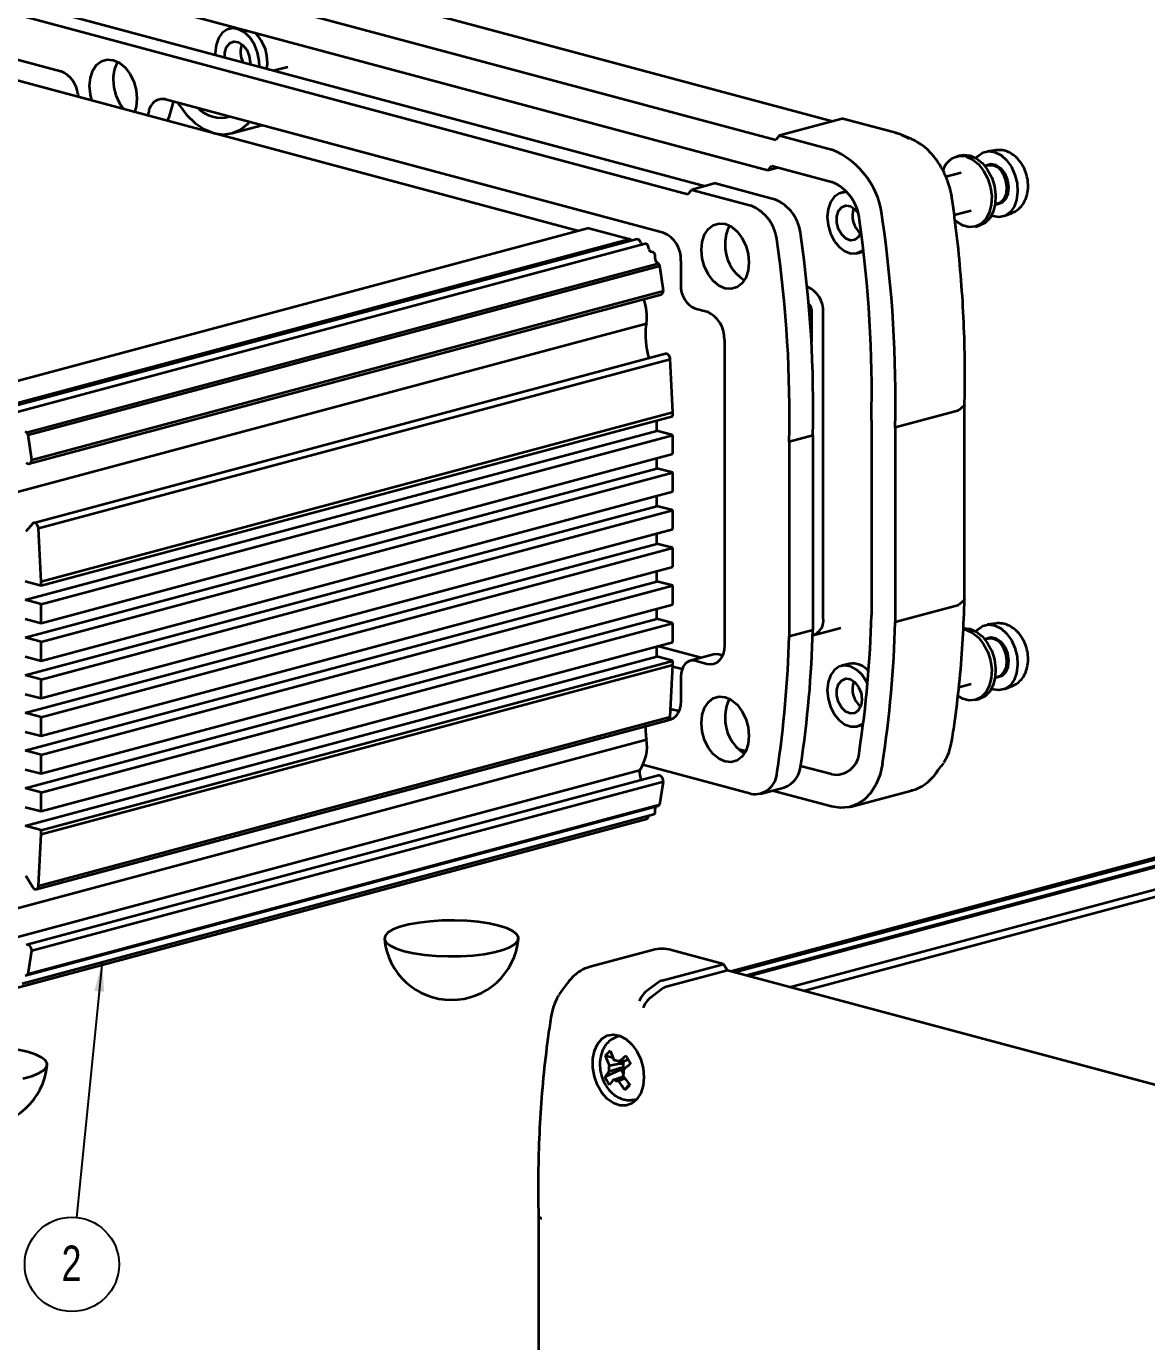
# Model space of a CAD drawing. Header units: inches. Extents: x 0.4 to 16.6, y 0.2 to 10.8.
# Drawn here: x 6.602 to 10.552, y 3.874 to 8.513 of the extents above; entities that cross this region are included whole.
import ezdxf

# ---------------------------------------------------------------- set-up
doc = ezdxf.new("R2010")
doc.units = ezdxf.units.IN
doc.header["$MEASUREMENT"] = 0
doc.layers.add('SLD-0', color=7, linetype='Continuous')
doc.styles.add('SLDTEXTSTYLE1', font='TXT', dxfattribs={"width": 0.75})
doc.dimstyles.new('SLDDIMSTYLE1', dxfattribs={"dimtxt": 0.18, "dimasz": 0.104167, "dimexe": 0, "dimexo": 0.0625, "dimgap": 0, "dimtad": 0, "dimtih": 1, "dimtoh": 1, "dimdec": 0, "dimrnd": 1e-09, "dimzin": 0, "dimdsep": 46, "dimtxsty": 'Standard', "dimsah": 1, "dimcen": 0.09, "dimadec": 0, "dimazin": 0, "dimtfac": 0.104167, "dimtdec": 0, "dimtofl": 0, "dimtmove": 0, "dimatfit": 3, "dimfxl": 0, "dimfrac": 2, "dimtolj": 1, "dimtzin": 0, "dimarcsym": 0})

# ---------------------------------------------------------------- blocks, each defined once
blk = doc.blocks.new('SW_NOTE_8')
at = {"layer": 'SLD-0', "color": 0}
blk.add_circle((-0.0166, -0.1656), 0.1664, dxfattribs=at)
at = {"layer": 'SLD-0', "color": 0, "insert": (-0.0179, -0.0993), "char_height": 0.125, "attachment_point": 2, "style": 'SLDTEXTSTYLE1'}
blk.add_mtext('2', dxfattribs=at)

msp = doc.modelspace()

# ---------------------------------------------------------------- linework, layer by layer
at = {"color": 7, "linetype": 'Continuous', "lineweight": 35}
for p, q in [((9.4435, 8.178), (5.3671, 9.2702)), ((5.1415, 9.2119), (9.2436, 8.113)), ((5.169, 9.0908), (9.2162, 8.0065)), ((4.882, 9.0076), (8.9339, 7.922)), ((4.9656, 9.03), (8.9959, 7.9502)), ((8.5444, 7.7927), (4.4628, 8.8862)), ((4.9677, 8.8253), (6.7236, 8.3549)), ((7.3371, 8.5099), (7.3172, 8.5046)), ((7.2677, 8.419), (7.2679, 8.4131)), ((7.3851, 8.4159), (7.3887, 8.4025)), ((7.3902, 8.3862), (7.39, 8.3804)), ((7.5236, 8.3697), (7.4767, 8.3572)), ((6.7833, 8.2745), (6.7852, 8.264)), ((7.0923, 8.2561), (8.8482, 7.7857)), ((7.0307, 8.1982), (7.0326, 8.2077)), ((7.3264, 8.1362), (7.4332, 8.1648)), ((9.4737, 8.1861), (9.2575, 8.1282)), ((9.6668, 8.1372), (9.4847, 8.186)), ((9.2575, 8.1282), (9.2436, 8.113)), ((9.2575, 8.1282), (9.4405, 8.0792)), ((9.7213, 8.1161), (9.6888, 8.1297)), ((10.0192, 8.0765), (9.9891, 8.0722)), ((9.8957, 8.0577), (9.8818, 8.054)), ((9.2162, 8.0065), (9.2301, 8.0217)), ((9.2162, 8.0065), (9.2516, 8.016)), ((9.2301, 8.0217), (9.4405, 7.9654)), ((9.8971, 7.9969), (9.8431, 7.9825)), ((9.9926, 8.0226), (9.9819, 8.0197)), ((8.9339, 7.922), (8.9478, 7.9373)), ((9.0313, 7.9597), (8.9478, 7.9373)), ((8.9478, 7.9373), (9.1559, 7.8815)), ((9.0313, 7.9597), (9.2394, 7.9039)), ((9.4927, 7.9314), (9.4747, 7.9266)), ((10.0176, 7.8866), (10.0283, 7.8895)), ((9.8734, 7.848), (9.9327, 7.8638)), ((10.0501, 7.8447), (10.0783, 7.856)), ((6.3527, 7.2055), (8.5798, 7.8021)), ((8.7261, 7.7629), (8.5798, 7.8021)), ((9.948, 7.8068), (9.9619, 7.8105)), ((6.499, 7.1663), (8.7261, 7.7629)), ((8.755, 7.7622), (6.5279, 7.1655)), ((8.7365, 7.7572), (8.733, 7.7606)), ((8.7681, 7.7495), (8.7645, 7.7564)), ((8.7836, 7.746), (6.5565, 7.1493)), ((8.7964, 7.728), (8.7947, 7.7359)), ((8.8104, 7.7167), (8.8047, 7.7179)), ((8.8186, 7.6945), (8.8191, 7.702)), ((9.5317, 7.7136), (9.5531, 7.7194)), ((6.6023, 7.0806), (8.8294, 7.6773)), ((6.6084, 7.0724), (8.8355, 7.6691)), ((8.8294, 7.6773), (8.8241, 7.6813)), ((8.8477, 7.5808), (8.8355, 7.6691)), ((8.9094, 7.6858), (8.9094, 7.6)), ((6.6124, 6.971), (8.8395, 7.5676)), ((6.6206, 6.9842), (8.8477, 7.5808)), ((9.3557, 7.5944), (9.3543, 7.5948)), ((8.9596, 7.5183), (9.0014, 7.5071)), ((9.3696, 7.5148), (9.3696, 7.3989)), ((9.4113, 6.4273), (9.4113, 7.5037)), ((6.561, 6.869), (8.7881, 7.4657)), ((9.0627, 7.4073), (9.0627, 6.3309)), ((8.8551, 7.3583), (6.628, 6.7617)), ((6.6445, 6.7433), (8.8716, 7.34)), ((8.7963, 7.3426), (8.7949, 7.3468)), ((8.8806, 7.1526), (8.8716, 7.34)), ((6.6535, 6.556), (8.8806, 7.1526)), ((8.8806, 7.1384), (8.8806, 7.1526)), ((9.8808, 7.1565), (9.6647, 7.0986)), ((9.8903, 7.1607), (9.9075, 7.175)), ((9.9095, 6.4896), (9.9095, 7.1784)), ((6.6535, 6.5418), (8.8806, 7.1384)), ((8.825, 7.087), (8.825, 7.1235)), ((9.5811, 7.123), (9.5811, 6.4364)), ((9.6647, 7.0986), (9.6647, 6.4121)), ((6.6023, 7.0806), (6.597, 7.0847)), ((6.5979, 6.4903), (8.825, 7.087)), ((6.6206, 6.9842), (6.6084, 7.0724)), ((6.6535, 6.4754), (8.8806, 7.072)), ((8.8806, 7.072), (8.825, 7.087)), ((8.8806, 7.0057), (8.8806, 7.072)), ((9.3745, 7.0707), (9.291, 7.0483)), ((9.3745, 7.0707), (9.3745, 6.3842)), ((6.6535, 6.409), (8.8806, 7.0057)), ((9.291, 7.0483), (9.291, 6.3618)), ((8.825, 6.9542), (8.825, 6.9908)), ((6.5979, 6.3575), (8.825, 6.9542)), ((6.6535, 6.3426), (8.8806, 6.9393)), ((8.8806, 6.9393), (8.825, 6.9542)), ((8.8806, 6.8729), (8.8806, 6.9393)), ((6.6535, 6.2762), (8.8806, 6.8729)), ((6.5979, 6.2248), (8.825, 6.8214)), ((8.825, 6.8214), (8.825, 6.858)), ((8.8806, 6.8065), (8.825, 6.8214)), ((6.6535, 6.2099), (8.8806, 6.8065)), ((8.8806, 6.7402), (8.8806, 6.8065)), ((6.6258, 6.7607), (6.5998, 6.7322)), ((6.6535, 6.556), (6.6445, 6.7433)), ((6.6535, 6.1435), (8.8806, 6.7402)), ((6.5979, 6.092), (8.825, 6.6887)), ((8.825, 6.6887), (8.825, 6.7252)), ((8.8806, 6.6738), (8.825, 6.6887)), ((6.6535, 6.0771), (8.8806, 6.6738)), ((8.8806, 6.6074), (8.8806, 6.6738)), ((6.6535, 6.0107), (8.8806, 6.6074)), ((8.825, 6.5559), (8.825, 6.5925)), ((6.5979, 6.5567), (6.6535, 6.5418)), ((6.5979, 5.9593), (8.825, 6.5559)), ((6.6535, 6.5418), (6.6535, 6.556)), ((6.6535, 5.9443), (8.8806, 6.541)), ((8.8806, 6.541), (8.825, 6.5559)), ((8.8806, 6.4746), (8.8806, 6.541)), ((6.6535, 6.4754), (6.5979, 6.4903)), ((6.6535, 6.409), (6.6535, 6.4754)), ((6.6535, 5.878), (8.8806, 6.4746)), ((8.825, 6.4232), (8.825, 6.4597)), ((9.8808, 6.47), (9.6647, 6.4121)), ((9.9075, 6.4884), (9.8903, 6.4742)), ((6.5979, 6.4239), (6.6535, 6.409)), ((6.5979, 5.8265), (8.825, 6.4232)), ((6.6535, 5.8116), (8.8806, 6.4083)), ((8.8806, 6.4083), (8.825, 6.4232)), ((8.8806, 6.3419), (8.8806, 6.4083)), ((10.0192, 6.4075), (9.9891, 6.4032)), ((6.6535, 6.3426), (6.5979, 6.3575)), ((9.3745, 6.3842), (9.291, 6.3618)), ((9.376, 6.3662), (9.4735, 6.3923)), ((6.6535, 6.2762), (6.6535, 6.3426)), ((6.6535, 5.7452), (8.8806, 6.3419)), ((8.825, 6.2904), (8.825, 6.327)), ((8.9813, 6.286), (8.8268, 6.3274)), ((9.9926, 6.3536), (9.9819, 6.3507)), ((6.5979, 6.2912), (6.6535, 6.2762)), ((6.5979, 5.6937), (8.825, 6.2904)), ((6.6535, 5.6788), (8.8806, 6.2755)), ((8.8806, 6.2755), (8.825, 6.2904)), ((8.8806, 6.2613), (8.8806, 6.2755)), ((9.0247, 6.2977), (8.9412, 6.2753)), ((9.0014, 6.2639), (8.9596, 6.2751)), ((9.0557, 6.2941), (9.0431, 6.2975)), ((9.5025, 6.2651), (9.4747, 6.2576)), ((6.6535, 6.2099), (6.5979, 6.2248)), ((6.6535, 5.6646), (8.8806, 6.2613)), ((6.6535, 5.6645), (8.8807, 6.2612)), ((6.6535, 5.6645), (8.8806, 6.2611)), ((8.8716, 6.0786), (8.8806, 6.2611)), ((8.8804, 6.2562), (8.9139, 6.2472)), ((8.8807, 6.2612), (8.8806, 6.2613)), ((8.8806, 6.2611), (8.8807, 6.2612)), ((8.9094, 6.2203), (8.9094, 6.1345)), ((10.0176, 6.2176), (10.0283, 6.2205)), ((6.6535, 6.1435), (6.6535, 6.2099)), ((9.8893, 6.1833), (9.9327, 6.1949)), ((10.0501, 6.1758), (10.0783, 6.1871)), ((6.5979, 6.1584), (6.6535, 6.1435)), ((9.5426, 6.1689), (9.5462, 6.1555)), ((9.948, 6.1378), (9.9619, 6.1416)), ((6.6535, 6.0771), (6.5979, 6.092)), ((6.6445, 5.482), (8.8716, 6.0786)), ((6.6535, 6.0107), (6.6535, 6.0771)), ((8.9025, 6.0976), (8.873, 6.1055)), ((6.6369, 5.4701), (8.864, 6.0667)), ((9.5317, 6.0447), (9.5517, 6.05)), ((6.561, 5.401), (8.7881, 5.9977)), ((6.5979, 6.0256), (6.6535, 6.0107)), ((6.6535, 5.9443), (6.5979, 5.9593)), ((6.6535, 5.878), (6.6535, 5.9443)), ((9.1373, 5.9566), (9.1131, 5.9631)), ((6.5979, 5.8929), (6.6535, 5.878)), ((9.1559, 5.8067), (8.7754, 5.9086)), ((9.4405, 5.8754), (9.3316, 5.9046)), ((9.8059, 5.8755), (9.8273, 5.9036)), ((9.8354, 5.9153), (9.8273, 5.9036)), ((6.5369, 5.2933), (8.764, 5.8899)), ((8.8301, 5.8707), (6.603, 5.274)), ((6.6206, 5.2539), (8.8477, 5.8506)), ((8.8355, 5.7689), (8.8477, 5.8506)), ((9.8147, 5.8881), (9.8059, 5.8755)), ((6.6535, 5.8116), (6.5979, 5.8265)), ((6.6535, 5.7452), (6.6535, 5.8116)), ((9.1905, 5.8064), (9.274, 5.8288)), ((9.4405, 5.7616), (9.2319, 5.8175)), ((9.5077, 5.761), (9.7239, 5.8189)), ((9.7239, 5.8189), (9.7209, 5.8181)), ((6.5979, 5.7601), (6.6535, 5.7452)), ((6.6023, 5.1673), (8.8294, 5.7639)), ((6.6084, 5.1722), (8.8355, 5.7689)), ((8.8191, 5.7447), (8.8186, 5.7525)), ((6.5627, 5.1215), (8.7898, 5.7182)), ((6.5867, 5.1379), (8.8138, 5.7346)), ((8.7947, 5.724), (8.7961, 5.7298)), ((6.6535, 5.6788), (6.5979, 5.6937)), ((6.6445, 5.482), (6.6535, 5.6645)), ((6.6535, 5.6646), (6.6535, 5.6788)), ((6.6535, 5.6645), (6.6535, 5.6646)), ((6.6535, 5.6645), (6.6535, 5.6645)), ((10.8295, 5.6473), (9.0856, 5.1801)), ((10.8421, 5.6439), (9.0982, 5.1767)), ((10.8841, 5.6327), (9.1402, 5.1655)), ((9.1463, 5.1639), (10.8902, 5.6311)), ((9.2926, 5.1247), (11.0158, 5.5863)), ((9.3419, 5.1114), (11.0504, 5.5692)), ((6.5998, 5.517), (6.6258, 5.4746)), ((6.6084, 5.1722), (6.6206, 5.2539)), ((8.8092, 5.2558), (8.593, 5.1979)), ((9.0594, 5.2061), (8.8764, 5.2551)), ((8.8432, 5.1482), (9.0594, 5.2061)), ((9.0594, 5.2061), (9.0733, 5.1834)), ((6.597, 5.1661), (6.6023, 5.1673)), ((9.0733, 5.1834), (8.8571, 5.1255)), ((13.1539, 4.0902), (9.0733, 5.1834)), ((8.4896, 5.1131), (8.479, 5.0973)), ((8.511, 5.1412), (8.4896, 5.1131)), ((8.8296, 5.1412), (8.788, 5.1104)), ((8.8435, 5.1185), (8.8019, 5.0877)), ((8.6851, 4.9561), (8.6787, 4.9495)), ((8.694, 4.9535), (8.6791, 4.9476)), ((8.6429, 4.8832), (8.6699, 4.8767)), ((8.6407, 4.8082), (8.6979, 4.8347)), ((8.6906, 4.8612), (8.7239, 4.8686)), ((8.6979, 4.8347), (8.7058, 4.8425)), ((8.7075, 4.818), (8.6979, 4.8347)), ((8.7062, 4.857), (8.7023, 4.8638)), ((8.7123, 4.7622), (8.7277, 4.7822)), ((8.7375, 4.7257), (8.7441, 4.7236)), ((8.7382, 4.7271), (8.7539, 4.7294)), ((8.7441, 4.7236), (8.7474, 4.7228)), ((8.4074, 4.3161), (8.4074, 3.6273))]:
    msp.add_line(p, q, dxfattribs=at)
at = {"color": 7, "linetype": 'Continuous', "lineweight": 35, "flags": 128}
for points in [[(7.4235, 8.3714), (7.4229, 8.3919), (7.4172, 8.4213), (7.4062, 8.449), (7.3906, 8.4728), (7.3718, 8.4912), (7.351, 8.5027), (7.3298, 8.5064), (7.3098, 8.502), (7.2925, 8.49), (7.2791, 8.4712), (7.2706, 8.4469), (7.2677, 8.419), (7.2677, 8.419)], [(7.3014, 8.4042), (7.3019, 8.421), (7.3078, 8.4402), (7.3188, 8.4537), (7.3335, 8.4598), (7.3498, 8.4575), (7.3655, 8.4471), (7.3786, 8.4302), (7.3872, 8.4089), (7.3902, 8.3862), (7.3902, 8.3862)], [(6.8244, 8.3032), (6.8273, 8.3319), (6.8356, 8.3571), (6.8489, 8.3771), (6.8662, 8.3906), (6.8863, 8.3966), (6.908, 8.3946), (6.9296, 8.385), (6.9497, 8.3682), (6.967, 8.3455), (6.9803, 8.3184), (6.9886, 8.2887), (6.9915, 8.2585), (6.9886, 8.2298), (6.9831, 8.211)], [(6.8329, 8.2512), (6.8273, 8.273), (6.8244, 8.3032)], [(7.0991, 8.1799), (7.1066, 8.196), (7.1162, 8.23)], [(7.1162, 8.23), (7.1193, 8.2425), (7.1215, 8.2483)], [(7.1354, 8.2446), (7.1406, 8.2361), (7.1668, 8.2007), (7.1966, 8.1717), (7.2288, 8.1501), (7.2622, 8.1368), (7.2956, 8.1322), (7.3277, 8.1365), (7.3575, 8.1496), (7.3838, 8.171), (7.3889, 8.1766)], [(9.6691, 8.1364), (9.6676, 8.1369), (9.6668, 8.1372)], [(9.6888, 8.1297), (9.6999, 8.1246), (9.7127, 8.1175)], [(9.7213, 8.1161), (9.7314, 8.1115), (9.738, 8.1079)], [(9.9502, 8.0482), (9.9566, 8.0555), (9.9744, 8.0679), (9.9948, 8.0727), (10.0165, 8.0696), (10.038, 8.0588), (10.0578, 8.0411), (10.0746, 8.0176)], [(9.9149, 8.0537), (9.9374, 8.0438), (9.9585, 8.0267), (9.9768, 8.0037), (9.9913, 7.976), (10.0009, 7.9454), (10.0052, 7.9139), (10.0038, 7.8835), (9.9968, 7.856), (9.9846, 7.8331), (9.9681, 7.8164), (9.9482, 7.8069), (9.9262, 7.8051), (9.9035, 7.8111), (9.8816, 7.8247), (9.8755, 7.83)], [(9.8957, 8.0577), (9.9063, 8.0596), (9.9288, 8.0574)], [(9.9288, 8.0574), (9.9513, 8.0475), (9.9724, 8.0305), (9.9907, 8.0074), (10.0052, 7.9797), (10.0149, 7.9492), (10.0191, 7.9177), (10.0177, 7.8872), (10.0107, 7.8597), (9.9985, 7.8369), (9.982, 7.8201), (9.9621, 7.8106), (9.9619, 7.8105)], [(9.9814, 8.0204), (9.9854, 8.0232), (10.0019, 8.0282), (10.0198, 8.0246), (10.0368, 8.0128), (10.0511, 7.9943)], [(10.0746, 8.0176), (10.0872, 7.99), (10.0947, 7.9601), (10.0967, 7.9299), (10.093, 7.9017), (10.0839, 7.8771), (10.07, 7.858), (10.0522, 7.8456), (10.0317, 7.8408), (10.01, 7.8439), (10.0043, 7.846)], [(10.0511, 7.9943), (10.0608, 7.9712), (10.0647, 7.9463), (10.0624, 7.9228), (10.0543, 7.9033), (10.0411, 7.8903), (10.0246, 7.8853), (10.0175, 7.8857)], [(10.0283, 7.8895), (10.0368, 7.8931), (10.0493, 7.9054), (10.057, 7.9239), (10.0591, 7.9462), (10.0554, 7.9696), (10.0462, 7.9915)], [(9.4959, 7.9278), (9.4873, 7.9283), (9.4673, 7.924), (9.45, 7.912), (9.4366, 7.8931), (9.4281, 7.8689), (9.4253, 7.841)], [(9.4253, 7.841), (9.4281, 7.8116), (9.4366, 7.7828), (9.45, 7.7567), (9.4673, 7.7354), (9.4873, 7.7204), (9.5085, 7.7127), (9.5293, 7.713), (9.5482, 7.7213), (9.5525, 7.7246)], [(9.5446, 7.7867), (9.5361, 7.7704), (9.5231, 7.7605), (9.5073, 7.7586), (9.491, 7.765), (9.4764, 7.7789), (9.4653, 7.7983), (9.4594, 7.8207), (9.4594, 7.843), (9.4653, 7.8622), (9.4764, 7.8757), (9.491, 7.8817), (9.5073, 7.8794), (9.5231, 7.8691), (9.5326, 7.8577)], [(8.982, 7.7252), (8.9848, 7.7539), (8.9931, 7.7791), (9.0064, 7.7991), (9.0237, 7.8126), (9.0439, 7.8185), (9.0655, 7.8166), (9.0871, 7.807), (9.1072, 7.7902), (9.1245, 7.7675), (9.1378, 7.7403), (9.1461, 7.7107), (9.149, 7.6805), (9.1461, 7.6518), (9.1378, 7.6266), (9.1245, 7.6065), (9.1072, 7.5931), (9.0871, 7.5871), (9.0655, 7.589), (9.0439, 7.5987), (9.0237, 7.6155), (9.0064, 7.6382), (8.9931, 7.6653), (8.9848, 7.695), (8.982, 7.7252)], [(8.7947, 7.7359), (8.794, 7.7383), (8.7929, 7.7405), (8.7916, 7.7425), (8.7901, 7.7441), (8.7884, 7.7453), (8.7866, 7.746), (8.7848, 7.7461), (8.7836, 7.746)], [(8.8716, 7.34), (8.871, 7.3443), (8.8695, 7.3485), (8.8675, 7.3522), (8.8648, 7.3552), (8.8619, 7.3574), (8.8588, 7.3585), (8.8557, 7.3585), (8.8551, 7.3583)], [(6.6008, 6.9756), (6.6039, 6.9729), (6.6072, 6.9712), (6.6105, 6.9707), (6.6136, 6.9714), (6.6164, 6.9733), (6.6185, 6.9761), (6.62, 6.9799), (6.6206, 6.9842)], [(6.6445, 6.7433), (6.6439, 6.7477), (6.6424, 6.7518), (6.6403, 6.7555), (6.6377, 6.7586), (6.6348, 6.7607), (6.6317, 6.7618), (6.6286, 6.7618), (6.6258, 6.7607)], [(9.9502, 6.3792), (9.9566, 6.3865), (9.9744, 6.3989), (9.9948, 6.4037), (10.0165, 6.4006), (10.038, 6.3898), (10.0578, 6.3721), (10.0746, 6.3486)], [(9.9049, 6.3866), (9.9149, 6.3847), (9.9374, 6.3748), (9.9585, 6.3578), (9.9768, 6.3347), (9.9913, 6.307), (10.0009, 6.2765), (10.0052, 6.245), (10.0038, 6.2145), (9.9968, 6.187), (9.9846, 6.1642), (9.9681, 6.1475), (9.9482, 6.1379), (9.9262, 6.1361), (9.9035, 6.1422), (9.8855, 6.1527)], [(9.9052, 6.3905), (9.9063, 6.3906), (9.9288, 6.3884)], [(9.9288, 6.3884), (9.9513, 6.3785), (9.9724, 6.3615), (9.9907, 6.3384), (10.0052, 6.3108), (10.0149, 6.2802), (10.0191, 6.2487), (10.0177, 6.2183), (10.0107, 6.1907), (9.9985, 6.1679), (9.982, 6.1512), (9.9621, 6.1416), (9.9619, 6.1416)], [(9.9814, 6.3514), (9.9854, 6.3543), (10.0019, 6.3593), (10.0198, 6.3557), (10.0368, 6.3439), (10.0511, 6.3253)], [(9.0627, 6.3309), (9.0615, 6.315), (9.058, 6.3002), (9.0524, 6.2873), (9.0447, 6.2767), (9.0355, 6.2688), (9.0249, 6.264), (9.0134, 6.2623), (9.0014, 6.2639)], [(10.0746, 6.3486), (10.0872, 6.321), (10.0947, 6.2911), (10.0967, 6.261), (10.093, 6.2327), (10.0839, 6.2082), (10.07, 6.1891), (10.0522, 6.1767), (10.0317, 6.1719), (10.01, 6.175), (10.0043, 6.177)], [(10.0511, 6.3253), (10.0608, 6.3022), (10.0647, 6.2774), (10.0624, 6.2538), (10.0543, 6.2343), (10.0411, 6.2213), (10.0246, 6.2163), (10.0175, 6.2167)], [(10.0283, 6.2205), (10.0368, 6.2242), (10.0493, 6.2365), (10.057, 6.2549), (10.0591, 6.2772), (10.0554, 6.3007), (10.0462, 6.3225)], [(8.9596, 6.2751), (8.9498, 6.2764), (8.9404, 6.2751), (8.9317, 6.2711), (8.9241, 6.2646), (8.9179, 6.2559), (8.9133, 6.2454), (8.9104, 6.2333), (8.9094, 6.2203)], [(9.0431, 6.2975), (9.0333, 6.2988), (9.0247, 6.2977)], [(9.5674, 6.1942), (9.5637, 6.202), (9.5482, 6.2259), (9.5293, 6.2442), (9.5085, 6.2557), (9.4873, 6.2594), (9.4673, 6.2551), (9.45, 6.243), (9.4366, 6.2242), (9.4281, 6.1999), (9.4253, 6.172)], [(9.4253, 6.172), (9.4281, 6.1426), (9.4366, 6.1138), (9.45, 6.0878), (9.4673, 6.0665), (9.4873, 6.0514), (9.5085, 6.0438), (9.5293, 6.0441), (9.5482, 6.0523), (9.5524, 6.0556)], [(9.5477, 6.1392), (9.5447, 6.1181), (9.5361, 6.1014), (9.5231, 6.0915), (9.5073, 6.0896), (9.491, 6.096), (9.4764, 6.1099), (9.4653, 6.1293), (9.4594, 6.1517), (9.4594, 6.174), (9.4653, 6.1932), (9.4764, 6.2068), (9.491, 6.2128), (9.5073, 6.2105), (9.5231, 6.2002), (9.5361, 6.1832), (9.5447, 6.1619), (9.5477, 6.1392)], [(8.9094, 6.1345), (8.9083, 6.1185), (8.9048, 6.1038), (8.8991, 6.0909), (8.8915, 6.0803), (8.8822, 6.0724), (8.8716, 6.0675), (8.8606, 6.0658)], [(8.982, 6.0562), (8.9848, 6.0849), (8.9931, 6.1101), (9.0064, 6.1302), (9.0237, 6.1436), (9.0439, 6.1496), (9.0655, 6.1477), (9.0871, 6.138), (9.1072, 6.1212), (9.1245, 6.0985), (9.1378, 6.0714), (9.1461, 6.0417), (9.149, 6.0115), (9.1461, 5.9828), (9.1378, 5.9576), (9.1245, 5.9376), (9.1072, 5.9241), (9.0871, 5.9182), (9.0655, 5.9201), (9.0439, 5.9297), (9.0237, 5.9465), (9.0064, 5.9692), (8.9931, 5.9964), (8.9848, 6.026), (8.982, 6.0562)], [(9.6205, 5.9138), (9.6116, 5.8751), (9.5978, 5.8404), (9.5793, 5.8107), (9.5567, 5.7869), (9.5308, 5.7697), (9.5022, 5.7596), (9.4718, 5.7569), (9.4405, 5.7616)], [(8.8477, 5.8506), (8.8471, 5.8552), (8.8457, 5.8597), (8.8435, 5.8638), (8.8407, 5.8671), (8.8376, 5.8695), (8.8343, 5.8708), (8.831, 5.8709), (8.8301, 5.8707)], [(6.6258, 5.4746), (6.6286, 5.472), (6.6317, 5.4704), (6.6348, 5.4698), (6.6377, 5.4703), (6.6403, 5.472), (6.6424, 5.4746), (6.6439, 5.478), (6.6445, 5.482)], [(7.9333, 5.2521), (7.9668, 5.2447), (8.0049, 5.239), (8.0462, 5.2353), (8.0894, 5.2337), (8.1329, 5.2342), (8.1754, 5.2369), (8.2152, 5.2416), (8.2512, 5.2482), (8.282, 5.2565), (8.3067, 5.2661), (8.3243, 5.2768), (8.3343, 5.2882), (8.3363, 5.2998), (8.3302, 5.3114), (8.3164, 5.3225), (8.2952, 5.3327), (8.2673, 5.3416), (8.2338, 5.3491), (8.1957, 5.3548), (8.1544, 5.3585), (8.1112, 5.3601), (8.0677, 5.3596), (8.0252, 5.3569), (7.9854, 5.3522), (7.9494, 5.3456), (7.9186, 5.3373), (7.8939, 5.3277), (7.8763, 5.317), (7.8663, 5.3056), (7.8643, 5.294), (7.8704, 5.2824), (7.8842, 5.2713), (7.9054, 5.2611), (7.9333, 5.2521)], [(6.6206, 5.2539), (6.62, 5.2586), (6.6185, 5.263), (6.6164, 5.2671), (6.6136, 5.2704), (6.6105, 5.2728), (6.6072, 5.2741), (6.6039, 5.2742), (6.6008, 5.2731)], [(8.7789, 4.8078), (8.7761, 4.7779), (8.7677, 4.7514), (8.7544, 4.73), (8.7369, 4.7149), (8.7164, 4.7073), (8.6941, 4.7075), (8.6715, 4.7155), (8.6499, 4.7308), (8.6307, 4.7525), (8.6152, 4.7792), (8.6043, 4.8092), (8.5987, 4.8406), (8.5987, 4.8715), (8.6043, 4.8999), (8.6152, 4.9241), (8.6307, 4.9424), (8.6499, 4.9539), (8.6715, 4.9576), (8.6941, 4.9535), (8.7164, 4.9418), (8.7369, 4.9231), (8.7544, 4.8987), (8.7677, 4.8702), (8.7761, 4.8392), (8.7789, 4.8078)], [(6.5898, 4.8031), (6.6206, 4.8114), (6.6452, 4.821), (6.6629, 4.8317), (6.6728, 4.843), (6.6748, 4.8547), (6.6688, 4.8663), (6.655, 4.8773), (6.6338, 4.8875), (6.6059, 4.8965), (6.5724, 4.904)], [(8.7058, 4.8425), (8.7066, 4.8381), (8.7078, 4.8339), (8.7078, 4.8339)]]:
    msp.add_lwpolyline(points, dxfattribs=at)
at = {"color": 7, "linetype": 'Continuous', "lineweight": 35}
for centre, radius, start, end in [((7.3028, 8.3864), 0.1488, 351.4786, 44.4877), ((7.4404, 8.4235), 0.0835, 161.0377, 205.935), ((6.6868, 8.2653), 0.0969, 5.4637, 67.6633), ((7.024, 8.3294), 0.1161, 149.5181, 181.8685), ((7.0728, 8.3252), 0.1648, 179.875, 219.156), ((7.083, 8.2066), 0.0504, 79.4304, 178.7554), ((7.2874, 8.3049), 0.1137, 224.1715, 285.8326), ((9.3282, 7.8084), 0.2931, 4.3266, 67.4844), ((9.8996, 7.9862), 0.0692, 77.2496, 164.6609), ((9.9997, 7.973), 0.05, 21.6624, 98.1403), ((9.3792, 7.8177), 0.1599, 4.3266, 67.4844), ((9.1816, 7.7644), 0.151, 4.3266, 67.4844), ((9.098, 7.742), 0.151, 4.3266, 67.4844), ((9.5964, 7.8451), 0.0822, 160.3871, 229.6088), ((9.1815, 7.7514), 0.1161, 149.5181, 181.8685), ((5.3609, 7.2241), 4.2214, 358.6274, 8.2488), ((5.2821, 7.2016), 4.3838, 358.6543, 8.2483), ((8.7275, 7.7557), 0.00735, 41.5195, 100.9011), ((8.756, 7.7532), 0.00902, 20.5515, 96.3849), ((8.7777, 7.7539), 0.0106, 204.1198, 255.1655), ((8.8072, 7.6918), 0.1024, 356.6365, 66.4081), ((9.2112, 7.741), 0.1459, 177.402, 237.5811), ((5.0816, 7.1493), 4.2106, 358.6256, 8.2489), ((5.1651, 7.1717), 4.2106, 358.6256, 8.2489), ((8.8089, 7.7298), 0.0126, 187.9864, 250.7862), ((8.8053, 7.7038), 0.0139, 352.8877, 68.4677), ((8.8343, 7.6933), 0.0158, 175.7738, 229.5085), ((8.8063, 7.6537), 0.033, 27.7961, 45.6243), ((8.8346, 7.5798), 0.0131, 292.0767, 4.4697), ((8.9931, 7.5951), 0.0838, 176.6365, 246.4081), ((9.3184, 7.5091), 0.0931, 356.6365, 66.4081), ((8.5871, 7.4877), 0.2022, 353.7461, 18.3682), ((9.3437, 7.5153), 0.0259, 358.9446, 51.3554), ((8.9605, 7.4133), 0.1024, 356.6365, 66.4081), ((9.0992, 7.4271), 0.3147, 174.4933, 194.7692), ((8.8137, 7.4546), 0.0279, 156.6685, 174.5616), ((6.5792, 7.057), 0.033, 27.7961, 45.6243), ((9.357, 6.4181), 0.0551, 287.9547, 9.5869), ((5.8463, 6.5273), 3.7359, 351.2412, 358.6059), ((5.7858, 6.5046), 3.8799, 351.2418, 358.6339), ((5.5657, 6.4526), 3.7263, 351.2411, 358.604), ((5.6492, 6.4749), 3.7263, 351.2411, 358.604), ((9.9997, 6.3041), 0.05, 21.6624, 98.1403), ((9.5153, 6.1957), 0.0706, 37.8691, 100.4723), ((9.5964, 6.1761), 0.0822, 160.3871, 229.6088), ((9.1815, 6.0824), 0.1161, 149.5181, 181.8685), ((8.8596, 6.078), 0.0121, 291.5673, 3.0888), ((9.2112, 6.072), 0.1459, 177.402, 237.5811), ((9.0924, 6.0377), 0.3079, 178.5657, 185.679), ((8.6397, 5.9744), 0.1503, 325.8186, 8.9311), ((8.8259, 6.0112), 0.0401, 185.6904, 199.7236), ((9.4552, 5.9576), 0.0835, 259.8713, 0.5474), ((9.2426, 5.9128), 0.0897, 290.5092, 356.6352), ((8.8103, 5.8822), 0.047, 170.5392, 215.2417), ((9.1697, 5.8844), 0.0789, 259.8713, 0.5474), ((8.8283, 5.7542), 0.00983, 126.8654, 189.7227), ((8.8233, 5.7778), 0.0151, 293.7945, 323.8933), ((8.7874, 5.7252), 0.00741, 288.9852, 350.9691), ((8.81, 5.743), 0.00923, 294.2865, 10.9288), ((8.1003, 5.3167), 0.2371, 185.1685, 354.8315), ((8.8416, 5.1323), 0.1276, 74.1739, 104.7229), ((6.5962, 5.1811), 0.0151, 293.7945, 323.8933), ((8.8072, 4.735), 0.2213, 131.5681, 137.9678), ((8.9881, 5.0062), 0.3665, 199.6118, 205.4047), ((9.0057, 5.0236), 0.3665, 199.6118, 205.4047), ((9.1419, 4.3593), 0.675, 129.147, 131.9633), ((9.5006, 5.3146), 0.8958, 208.8242, 210.9072), ((6.4389, 4.8716), 0.2371, 185.1685, 354.8315), ((8.8626, 4.6409), 0.278, 137.8889, 142.9786), ((8.7022, 4.8368), 0.0468, 164.9476, 191.735), ((8.6762, 4.8439), 0.0225, 50.2026, 94.1775), ((8.7465, 4.8486), 0.0412, 168.1783, 188.5042), ((8.7338, 4.8513), 0.0282, 149.4266, 168.2625), ((8.661, 4.8234), 0.0468, 344.9476, 11.735), ((9.1581, 4.3311), 0.675, 129.147, 131.9633), ((8.909, 4.9435), 0.3005, 206.7592, 212.9722), ((8.8788, 4.6126), 0.278, 137.8889, 142.9786), ((8.687, 4.8163), 0.0225, 230.2026, 274.1775), ((9.0573, 5.0446), 0.4458, 214.2139, 219.2977), ((9.0748, 5.0619), 0.4458, 214.2139, 219.2977), ((7.4453, 6.057), 1.8116, 314.3773, 315.1586)]:
    msp.add_arc(centre, radius, start, end, dxfattribs=at)
for centre, major_axis, ratio, start_param, end_param in [((9.4852, 8.1451), (-0.012, 0.0409), 0.676242, 5.804239, 6.267887), ((8.7902, 5.0826), (0.0248, 0.0333), 0.512605, 1.039956, 2.147105), ((8.8317, 5.1134), (0.0248, 0.0333), 0.512605, 0.576308, 1.039956), ((8.8456, 5.0907), (0.0248, 0.0333), 0.512605, 0.576308, 1.039956), ((8.8041, 5.0599), (0.0248, 0.0333), 0.512605, 1.039956, 2.147105)]:
    msp.add_ellipse(centre, major_axis=major_axis, ratio=ratio, start_param=start_param, end_param=end_param, dxfattribs=at)
for points, knots in [([(9.7146, 8.1161), (9.7135, 8.1169), (9.7021, 8.1251), (9.6857, 8.1315), (9.6706, 8.1361), (9.6668, 8.1372)], [0, 0, 0, 0, 0.073474, 0.770289, 1, 1, 1, 1]), ([(9.8659, 7.9028), (9.8647, 7.9101), (9.8613, 7.931), (9.8515, 7.9648), (9.8355, 8.0028), (9.8148, 8.0377), (9.7901, 8.0681), (9.7649, 8.0918), (9.7469, 8.1021), (9.7394, 8.1064)], [0, 0, 0, 0, 0.0857761, 0.2442554, 0.4031487, 0.5625698, 0.7227587, 0.8837295, 1, 1, 1, 1]), ([(10.1145, 8.0222), (10.1116, 8.0269), (10.1035, 8.0399), (10.087, 8.0568), (10.0655, 8.0703), (10.0431, 8.0776), (10.0279, 8.0769), (10.0205, 8.0766)], [0, 0, 0, 0, 0.137472, 0.381104, 0.59576, 0.801271, 1, 1, 1, 1]), ([(10.0778, 7.8569), (10.0813, 7.858), (10.092, 7.8616), (10.1067, 7.8743), (10.1207, 7.8931), (10.13, 7.9161), (10.1344, 7.9422), (10.1331, 7.9703), (10.1267, 7.9979), (10.1185, 8.0143), (10.1145, 8.0222)], [0, 0, 0, 0, 0.060038, 0.185986, 0.31205, 0.442874, 0.580206, 0.722404, 0.866775, 1, 1, 1, 1]), ([(9.9094, 7.1736), (9.9099, 7.1991), (9.9115, 7.2728), (9.9101, 7.3959), (9.9037, 7.5431), (9.892, 7.691), (9.8787, 7.811), (9.8688, 7.8816), (9.8659, 7.9028)], [0, 0, 0, 0, 0.106416, 0.308232, 0.510049, 0.711858, 0.913659, 1, 1, 1, 1]), ([(9.8903, 7.1607), (9.8885, 7.1596), (9.8861, 7.1581), (9.8819, 7.1569), (9.8808, 7.1565)], [0, 0, 0, 0, 0.72674, 1, 1, 1, 1]), ([(9.9092, 7.1784), (9.9091, 7.1773), (9.909, 7.1762), (9.9077, 7.1751), (9.9075, 7.175)], [0, 0, 0, 0, 0.875653, 1, 1, 1, 1]), ([(9.8658, 5.9989), (9.8694, 6.0231), (9.8799, 6.0932), (9.8933, 6.2111), (9.9047, 6.3523), (9.908, 6.4477), (9.9096, 6.4949)], [0, 0, 0, 0, 0.150228, 0.435068, 0.719911, 1, 1, 1, 1]), ([(9.8903, 6.4742), (9.8885, 6.4731), (9.8861, 6.4715), (9.8819, 6.4703), (9.8808, 6.47)], [0, 0, 0, 0, 0.72674, 1, 1, 1, 1]), ([(9.9091, 6.4919), (9.9091, 6.4909), (9.909, 6.4897), (9.9078, 6.4886), (9.9075, 6.4884)], [0, 0, 0, 0, 0.810528, 1, 1, 1, 1]), ([(10.1145, 6.3532), (10.1116, 6.3579), (10.1035, 6.3709), (10.087, 6.3879), (10.0655, 6.4013), (10.0431, 6.4086), (10.0279, 6.408), (10.0205, 6.4077)], [0, 0, 0, 0, 0.137472, 0.381104, 0.59576, 0.801271, 1, 1, 1, 1]), ([(10.0778, 6.1879), (10.0813, 6.1891), (10.092, 6.1927), (10.1067, 6.2054), (10.1207, 6.2241), (10.13, 6.2471), (10.1344, 6.2732), (10.1331, 6.3013), (10.1267, 6.329), (10.1185, 6.3454), (10.1145, 6.3532)], [0, 0, 0, 0, 0.060038, 0.185986, 0.31205, 0.442874, 0.580206, 0.722404, 0.866775, 1, 1, 1, 1]), ([(9.836, 5.9167), (9.8409, 5.9252), (9.8517, 5.9437), (9.8609, 5.9721), (9.8645, 5.9917), (9.8658, 5.9989)], [0, 0, 0, 0, 0.348988, 0.759522, 1, 1, 1, 1]), ([(9.7201, 5.8188), (9.7237, 5.8194), (9.7378, 5.8219), (9.7605, 5.8333), (9.7864, 5.8527), (9.8047, 5.872), (9.8127, 5.886), (9.815, 5.8899)], [0, 0, 0, 0, 0.09227, 0.359601, 0.62617, 0.895818, 1, 1, 1, 1]), ([(8.5941, 5.1974), (8.5914, 5.1969), (8.5782, 5.1946), (8.5565, 5.1832), (8.5304, 5.1647), (8.5165, 5.1477), (8.5097, 5.1393)], [0, 0, 0, 0, 0.080566, 0.390515, 0.699581, 1, 1, 1, 1]), ([(8.4784, 5.0954), (8.4744, 5.0884), (8.4645, 5.0713), (8.456, 5.0446), (8.4524, 5.025), (8.4511, 5.0178)], [0, 0, 0, 0, 0.306333, 0.743766, 1, 1, 1, 1]), ([(8.4511, 5.0178), (8.4474, 4.9936), (8.437, 4.9235), (8.4235, 4.8056), (8.4124, 4.6636), (8.4064, 4.5196), (8.4055, 4.4019), (8.407, 4.3322), (8.4075, 4.3112)], [0, 0, 0, 0, 0.1064253, 0.3082136, 0.5100037, 0.7117855, 0.9135582, 1, 1, 1, 1]), ([(8.6789, 4.9465), (8.6756, 4.9454), (8.6652, 4.9419), (8.6507, 4.9292), (8.6367, 4.9105), (8.6273, 4.8875), (8.623, 4.8614), (8.6242, 4.8333), (8.6306, 4.8057), (8.6389, 4.7893), (8.6428, 4.7814)], [0, 0, 0, 0, 0.056304, 0.182753, 0.309317, 0.440661, 0.578538, 0.721301, 0.866245, 1, 1, 1, 1]), ([(8.7058, 4.8425), (8.6982, 4.8402), (8.6832, 4.8355), (8.6667, 4.8304), (8.6578, 4.8277), (8.6564, 4.8273)], [0, 0, 0, 0, 0.4577246, 0.9155698, 1, 1, 1, 1]), ([(8.657, 4.8489), (8.6651, 4.8503), (8.6814, 4.853), (8.6978, 4.8557), (8.7062, 4.857)], [0, 0, 0, 0, 0.490328, 1, 1, 1, 1]), ([(8.6428, 4.7814), (8.6458, 4.7767), (8.6539, 4.7637), (8.6703, 4.7469), (8.6919, 4.7331), (8.7142, 4.7268), (8.7307, 4.725), (8.7386, 4.7274), (8.7394, 4.7277)], [0, 0, 0, 0, 0.13427, 0.372228, 0.581885, 0.78261, 0.977887, 1, 1, 1, 1]), ([(8.6726, 4.799), (8.6807, 4.8015), (8.6923, 4.8051), (8.7038, 4.8086), (8.7073, 4.8097)], [0, 0, 0, 0, 0.696899, 1, 1, 1, 1]), ([(8.7124, 4.803), (8.7057, 4.8004), (8.6978, 4.7974), (8.6899, 4.7944), (8.6887, 4.7939)], [0, 0, 0, 0, 0.8431843, 1, 1, 1, 1]), ([(8.4189, 4.3091), (8.4186, 4.3092), (8.415, 4.3101), (8.41, 4.3121), (8.4069, 4.3146), (8.4075, 4.3159), (8.4076, 4.316)], [0, 0, 0, 0, 0.044068, 0.505514, 0.939212, 1, 1, 1, 1])]:
    msp.add_open_spline(points, degree=3, knots=knots, dxfattribs=at)

# ---------------------------------------------------------------- block references
at = {"layer": 'SLD-0'}
msp.add_blockref('SW_NOTE_8', (6.7788, 4.3127), dxfattribs=at)

# ---------------------------------------------------------------- leaders
msp.add_leader([(6.8693, 5.2136), (6.7788, 4.3127)], dimstyle='SLDDIMSTYLE1', dxfattribs=at)

doc.saveas('drawing.dxf')
